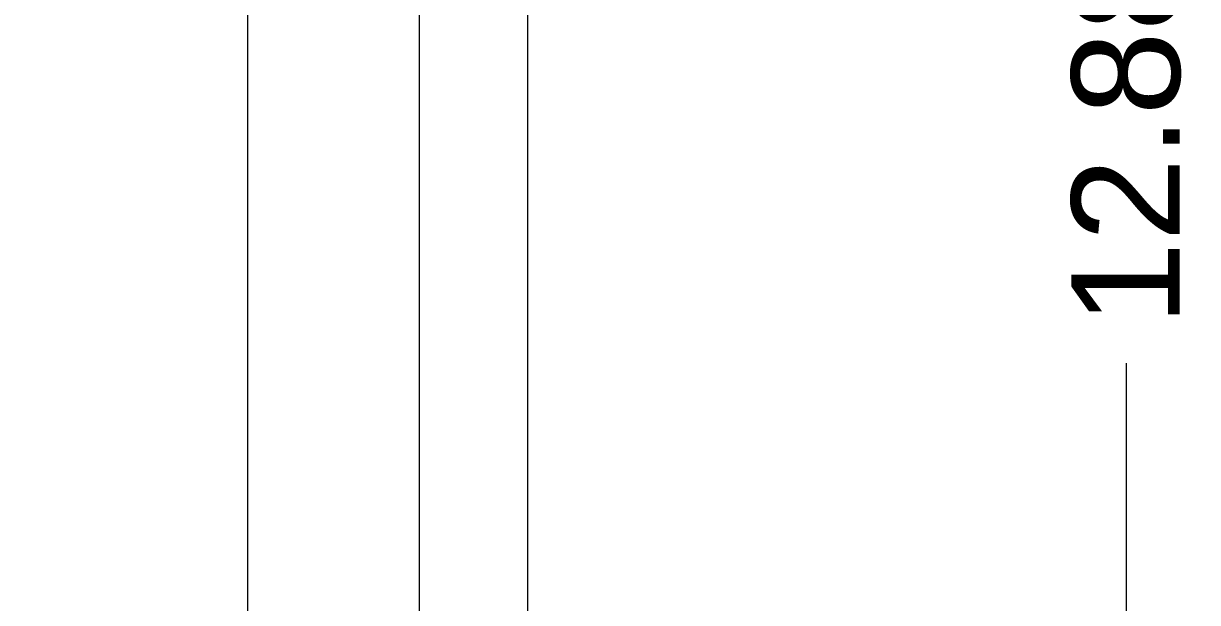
# Model space of a CAD drawing. Header units: metres. Extents: x -355 to 973, y -73 to 238.
# Drawn here: x 582.442 to 584.61, y 101.753 to 102.822 of the extents above; entities that cross this region are included whole.
import ezdxf

# ---------------------------------------------------------------- set-up
doc = ezdxf.new("R2010")
doc.units = ezdxf.units.M
doc.header["$LTSCALE"] = 3
doc.header["$MEASUREMENT"] = 0
doc.linetypes.add('1', pattern=[30, 6, 6, 6, 6, 6])
doc.linetypes.add('ACAD_ISO02W100', pattern=[15, 12, -3])
doc.layers.add('05', color=21, linetype='Continuous', lineweight=5)
doc.layers.add('4', color=4, linetype='ACAD_ISO02W100')
doc.styles.get("Standard").update_dxf_attribs({"font": 'arial.ttf'})
doc.dimstyles.new('ahmad', dxfattribs={"dimtxt": 0.2, "dimasz": 0.1375, "dimexe": 0, "dimexo": 0.0625, "dimgap": 0.09, "dimtad": 0, "dimzin": 0, "dimdsep": 46, "dimtxsty": 'Standard', "dimblk": 'OBLIQUE', "dimcen": 0.09, "dimclrd": 245, "dimclrt": 61, "dimadec": 0, "dimazin": 0, "dimtfac": 1, "dimtofl": 0, "dimtmove": 0, "dimatfit": 3, "dimldrblk": 'OBLIQUE', "dimfxl": 0, "dimfxlon": 1, "dimtolj": 1, "dimtzin": 0, "dimlwd": 13, "dimarcsym": 0})

# ---------------------------------------------------------------- blocks, each defined once
blk = doc.blocks.new('_Oblique')
at = {"color": 0, "linetype": 'ByBlock', "lineweight": -2}
blk.add_line((-0.5, -0.5), (0.5, 0.5), dxfattribs=at)
blk = doc.blocks.new('*D813')
at = {"color": 245, "lineweight": 13, "transparency": 16777216}
for p, q in [((584.4788, 109.0516), (584.4788, 103.0313)), ((584.4788, 96.1745), (584.4788, 102.1948))]:
    blk.add_line(p, q, dxfattribs=at)
at = {"layer": 'Defpoints', "color": 0, "transparency": 16777216}
for p in [(583.3736, 109.0516), (583.3736, 96.1745), (584.4788, 96.1745)]:
    blk.add_point(p, dxfattribs=at)
at = {"color": 245, "lineweight": 13, "transparency": 16777216, "xscale": 0.1375, "yscale": 0.1375, "zscale": 0.1375}
for p, rotation in [((584.4788, 109.0516), 90), ((584.4788, 96.1745), 270)]:
    blk.add_blockref('_Oblique', p, dxfattribs=dict(at, rotation=rotation))
at = {"color": 61, "transparency": 16777216, "insert": (584.4788, 102.6131), "char_height": 0.2, "attachment_point": 5, "rotation": 90}
blk.add_mtext('\\A1;12.88', dxfattribs=at)
blk = doc.blocks.new('*D829')
at = {"layer": '4', "color": 245, "lineweight": 13, "transparency": 16777216}
for p, q in [((582.8565, 108.8516), (582.8565, 105.1634)), ((582.8565, 100.7751), (582.8565, 104.4633))]:
    blk.add_line(p, q, dxfattribs=at)
at = {"layer": 'Defpoints', "color": 0, "transparency": 16777216}
for p in [(583.1736, 108.8516), (582.8565, 100.7751), (583.1736, 100.7751)]:
    blk.add_point(p, dxfattribs=at)
at = {"layer": '4', "color": 245, "lineweight": 13, "transparency": 16777216, "xscale": 0.1375, "yscale": 0.1375, "zscale": 0.1375}
for p, rotation in [((582.8565, 108.8516), 90), ((582.8565, 100.7751), 270)]:
    blk.add_blockref('_Oblique', p, dxfattribs=dict(at, rotation=rotation))
at = {"layer": '4', "color": 61, "transparency": 16777216, "insert": (582.8565, 104.8134), "char_height": 0.2, "attachment_point": 5, "rotation": 90}
blk.add_mtext('\\A1;8.08', dxfattribs=at)

msp = doc.modelspace()

# ---------------------------------------------------------------- linework, layer by layer
at = {"layer": '05', "color": 0, "linetype": '1'}
for points in [[(566.3736, 96.1746), (583.3736, 96.1746), (583.3736, 109.0516), (566.3736, 109.0516)], [(566.3736, 96.3746), (583.1736, 96.3746), (583.1736, 108.8516), (566.3736, 108.8516)]]:
    msp.add_lwpolyline(points, dxfattribs=at)

# ---------------------------------------------------------------- dimensions: what is measured, and where the dimension line sits
dim = msp.add_linear_dim(base=(584.4788, 96.1745), p1=(583.3736, 109.0516), p2=(583.3736, 96.1745), angle=270, dimstyle='ahmad')
dim.commit()
dim.dimension.update_dxf_attribs({"geometry": '*D813', "text_midpoint": (584.4788, 102.6131)})
at = {"layer": '4', "color": 0}
dim = msp.add_linear_dim(base=(582.8565, 100.7751), p1=(583.1736, 108.8516), p2=(583.1736, 100.7751), angle=270, dimstyle='ahmad', dxfattribs=at)
dim.commit()
dim.dimension.update_dxf_attribs({"geometry": '*D829', "text_midpoint": (582.8565, 104.8134)})

doc.saveas('drawing.dxf')
